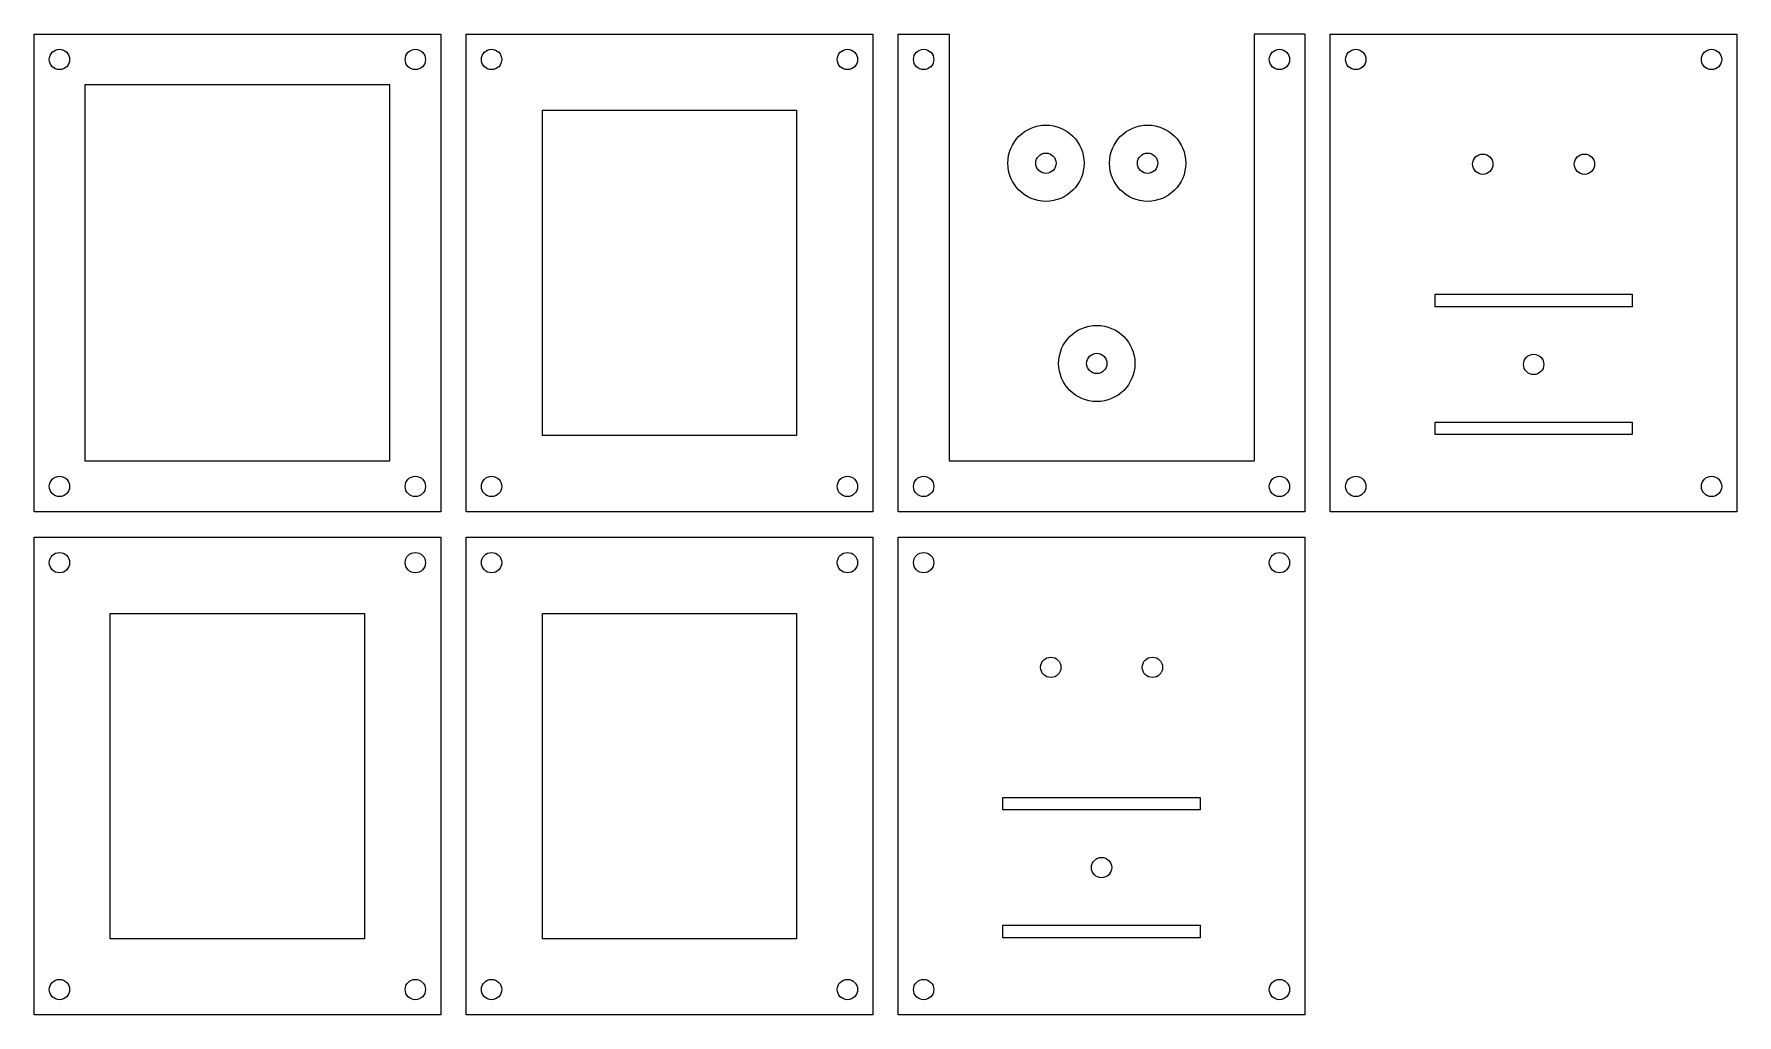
# Model space of a CAD drawing. Header units: millimetres. Extents: x 5 to 340, y 5 to 198.
import ezdxf

# ---------------------------------------------------------------- set-up
doc = ezdxf.new("R2010")
doc.units = ezdxf.units.MM

msp = doc.modelspace()

# ---------------------------------------------------------------- linework, layer by layer
for p, q in [((4.9, 103.93), (4.9, 197.93)), ((4.9, 197.93), (84.9, 197.93)), ((84.9, 197.93), (84.9, 103.93)), ((89.9, 103.93), (89.9, 197.93)), ((89.9, 197.93), (169.9, 197.93)), ((169.9, 197.93), (169.9, 103.93)), ((174.9, 103.93), (174.9, 197.93)), ((174.9, 197.93), (184.9, 197.93)), ((184.9, 197.93), (184.9, 113.93)), ((254.9, 197.93), (244.9, 197.93)), ((244.9, 197.93), (244.9, 113.93)), ((254.9, 197.93), (254.9, 103.93)), ((259.9, 103.93), (259.9, 197.93)), ((259.9, 197.93), (339.9, 197.93)), ((339.9, 197.93), (339.9, 103.93)), ((74.9, 187.93), (14.9, 187.93)), ((14.9, 187.93), (14.9, 113.93)), ((74.9, 113.93), (74.9, 187.93)), ((104.9, 182.93), (154.9, 182.93)), ((104.9, 118.93), (104.9, 182.93)), ((154.9, 182.93), (154.9, 118.93)), ((280.5, 144.28), (280.5, 146.73)), ((280.5, 146.73), (319.3, 146.73)), ((319.3, 144.28), (280.5, 144.28)), ((319.3, 146.73), (319.3, 144.28)), ((280.5, 119.13), (280.5, 121.58)), ((280.5, 121.58), (319.3, 121.58)), ((319.3, 121.58), (319.3, 119.13)), ((154.9, 118.93), (104.9, 118.93)), ((319.3, 119.13), (280.5, 119.13)), ((14.9, 113.93), (74.9, 113.93)), ((184.9, 113.93), (244.9, 113.93)), ((84.9, 103.93), (4.9, 103.93)), ((169.9, 103.93), (89.9, 103.93)), ((254.9, 103.93), (174.9, 103.93)), ((339.9, 103.93), (259.9, 103.93)), ((4.9, 4.93), (4.9, 98.93)), ((4.9, 98.93), (84.9, 98.93)), ((84.9, 98.93), (84.9, 4.93)), ((89.9, 4.93), (89.9, 98.93)), ((89.9, 98.93), (169.9, 98.93)), ((169.9, 98.93), (169.9, 4.93)), ((174.9, 4.93), (174.9, 98.93)), ((174.9, 98.93), (254.9, 98.93)), ((254.9, 98.93), (254.9, 4.93)), ((19.9, 83.93), (69.9, 83.93)), ((19.9, 19.93), (19.9, 83.93)), ((69.9, 83.93), (69.9, 19.93)), ((104.9, 83.93), (154.9, 83.93)), ((104.9, 19.93), (104.9, 83.93)), ((154.9, 83.93), (154.9, 19.93)), ((195.5, 45.28), (195.5, 47.73)), ((195.5, 47.73), (234.3, 47.73)), ((234.3, 47.73), (234.3, 45.28)), ((234.3, 45.28), (195.5, 45.28)), ((195.5, 20.13), (195.5, 22.58)), ((195.5, 22.58), (234.3, 22.58)), ((234.3, 20.13), (195.5, 20.13)), ((234.3, 22.58), (234.3, 20.13)), ((69.9, 19.93), (19.9, 19.93)), ((154.9, 19.93), (104.9, 19.93)), ((84.9, 4.93), (4.9, 4.93)), ((169.9, 4.93), (89.9, 4.93)), ((254.9, 4.93), (174.9, 4.93))]:
    msp.add_line(p, q)
for centre, radius in [((9.9, 192.93), 2), ((79.9, 192.93), 2), ((94.9, 192.93), 2), ((164.9, 192.93), 2), ((179.9, 192.93), 2), ((249.9, 192.93), 2), ((264.9, 192.93), 2), ((334.9, 192.93), 2), ((203.96, 172.52), 7.5), ((223.96, 172.52), 7.5), ((203.96, 172.52), 2), ((223.96, 172.52), 2), ((289.9, 172.33), 2), ((309.9, 172.33), 2), ((213.96, 133.12), 7.5), ((213.96, 133.12), 2), ((299.9, 132.93), 2), ((9.9, 108.93), 2), ((79.9, 108.93), 2), ((94.9, 108.93), 2), ((164.9, 108.93), 2), ((179.9, 108.93), 2), ((249.9, 108.93), 2), ((264.9, 108.93), 2), ((334.9, 108.93), 2), ((9.9, 93.93), 2), ((79.9, 93.93), 2), ((94.9, 93.93), 2), ((164.9, 93.93), 2), ((179.9, 93.93), 2), ((249.9, 93.93), 2), ((204.9, 73.33), 2), ((224.9, 73.33), 2), ((214.9, 33.93), 2), ((9.9, 9.93), 2), ((79.9, 9.93), 2), ((94.9, 9.93), 2), ((164.9, 9.93), 2), ((179.9, 9.93), 2), ((249.9, 9.93), 2)]:
    msp.add_circle(centre, radius)

doc.saveas('drawing.dxf')
